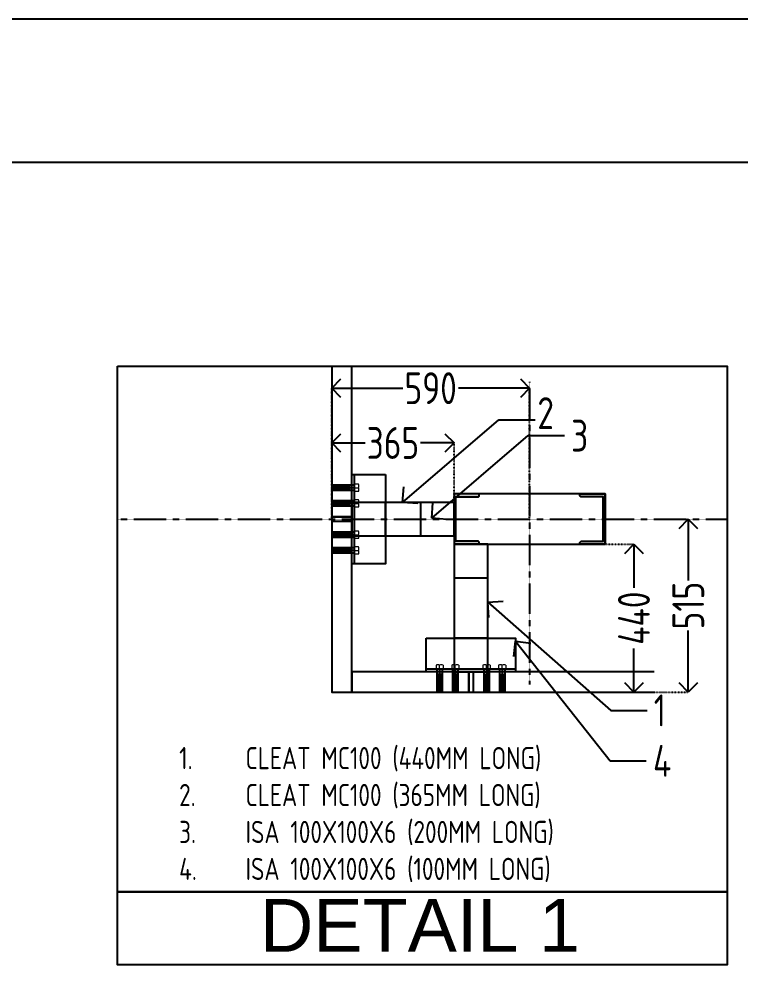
# Model space of a CAD drawing. Header units: millimetres. Extents: x 3470347 to 5996549, y -3470518 to 17149644.
# Drawn here: x 5024000 to 5031577, y 6811489 to 6821582 of the extents above; entities that cross this region are included whole.
import ezdxf
from ezdxf.enums import TextEntityAlignment as Align

# ---------------------------------------------------------------- set-up
doc = ezdxf.new("R2010")
doc.units = ezdxf.units.MM
doc.header["$MEASUREMENT"] = 0
doc.header["$PDMODE"] = 35
doc.header["$PDSIZE"] = -5
doc.linetypes.add('CENTERX2', pattern=[4, 2.5, -0.5, 0.5, -0.5])
doc.linetypes.add('DOT2', pattern=[0.125, 0, -0.125])
doc.layers.get('0').update_dxf_attribs({"linetype": 'CONTINUOUS', "lineweight": 25})
doc.layers.get('DEFPOINTS').update_dxf_attribs({"linetype": 'CONTINUOUS', "lineweight": 25})
for name, color, linetype, lineweight in [('6 TEXT', 7, 'CONTINUOUS', 25), ('channnel', 2, 'CONTINUOUS', 15), ('rRCC 1', 3, 'CONTINUOUS', 25), ('rRCC 2', 40, 'CONTINUOUS', 15), ('SHEET', 7, 'CONTINUOUS', 15)]:
    doc.layers.add(name, color=color, linetype=linetype, lineweight=lineweight)
doc.layers.add('lintel', color=2, linetype='CONTINUOUS')
doc.styles.add('DIM', font='geniso.shx', dxfattribs={"width": 0.85})
doc.styles.add('PDF Arial', font='arial.ttf')
doc.dimstyles.new('ST-100', dxfattribs={"dimscale": 100, "dimtxt": 7, "dimasz": 5, "dimexe": 0.18, "dimexo": 0.0625, "dimgap": 0.2, "dimtad": 0, "dimdec": 0, "dimzin": 0, "dimdsep": 46, "dimtxsty": 'DIM', "dimblk": 'OPEN90', "dimcen": 0.09, "dimclrd": 256, "dimclrt": 7, "dimadec": 0, "dimazin": 0, "dimtfac": 1, "dimtdec": 0, "dimtofl": 0, "dimtmove": 0, "dimatfit": 3, "dimldrblk": 'OPEN90', "dimfxl": 1, "dimtolj": 1, "dimtzin": 0, "dimlwd": -1, "dimarcsym": 0})

# ---------------------------------------------------------------- blocks, each defined once
blk = doc.blocks.new('_Open90')
at = {"color": 0, "linetype": 'ByBlock', "lineweight": -2}
for p, q in [((-0.5, 0.5), (0, 0)), ((0, 0), (-1, 0)), ((0, 0), (-0.5, -0.5))]:
    blk.add_line(p, q, dxfattribs=at)
blk = doc.blocks.new('*D1504')
at = {"color": 1, "linetype": 'DOT2', "lineweight": -2, "ltscale": 0.7}
for p, q in [((444115.3, -1868197.2), (444287.3, -1868197.2)), ((444115.3, -1869077.2), (444287.3, -1869077.2))]:
    blk.add_line(p, q, dxfattribs=at)
at = {"color": 1, "linetype": 'ByBlock', "ltscale": 0.7}
for p, q in [((444287.3, -1868307.2), (444287.3, -1868455.7)), ((444287.3, -1868967.2), (444287.3, -1868818.8))]:
    blk.add_line(p, q, dxfattribs=at)
at = {"layer": 'DEFPOINTS', "color": 0, "linetype": 'ByBlock'}
for p in [(444115.3, -1868197.2), (444115.3, -1869077.2), (444287.3, -1869077.2)]:
    blk.add_point(p, dxfattribs=at)
at = {"color": 1, "linetype": 'ByBlock', "xscale": 110, "yscale": 110, "zscale": 110}
for p, rotation in [((444287.3, -1868197.2), 90), ((444287.3, -1869077.2), 270)]:
    blk.add_blockref('_Open90', p, dxfattribs=dict(at, rotation=rotation))
at = {"color": 7, "linetype": 'ByBlock', "insert": (444287.3, -1868637.2), "char_height": 190, "attachment_point": 5, "rotation": 90, "style": 'DIM'}
blk.add_mtext('\\A1;440', dxfattribs=at)
blk = doc.blocks.new('*D1505')
at = {"color": 1, "linetype": 'DOT2', "lineweight": -2, "ltscale": 0.7}
for p, q in [((442485.3, -1867708.6), (442485.3, -1867593.2)), ((443215.3, -1867947.2), (443215.3, -1867593.2))]:
    blk.add_line(p, q, dxfattribs=at)
at = {"color": 1, "linetype": 'ByBlock', "ltscale": 0.7}
for p, q in [((442595.3, -1867593.2), (442684.9, -1867593.2)), ((443105.3, -1867593.2), (443015.6, -1867593.2))]:
    blk.add_line(p, q, dxfattribs=at)
at = {"layer": 'DEFPOINTS', "color": 0, "linetype": 'ByBlock'}
for p in [(442485.3, -1867593.2), (442485.3, -1867708.6), (443215.3, -1867947.2)]:
    blk.add_point(p, dxfattribs=at)
at = {"color": 1, "linetype": 'ByBlock', "xscale": 110, "yscale": 110, "zscale": 110, "rotation": 180}
blk.add_blockref('_Open90', (442485.3, -1867593.2), dxfattribs=at)
at = {"color": 1, "linetype": 'ByBlock', "xscale": 110, "yscale": 110, "zscale": 110}
blk.add_blockref('_Open90', (443215.3, -1867593.2), dxfattribs=at)
at = {"color": 7, "linetype": 'ByBlock', "insert": (442850.3, -1867593.2), "char_height": 190, "attachment_point": 5, "style": 'DIM'}
blk.add_mtext('\\A1;365', dxfattribs=at)
blk = doc.blocks.new('*D1516')
at = {"color": 1, "linetype": 'DOT2', "lineweight": -2, "ltscale": 0.7}
for p, q in [((444520.7, -1868047.2), (444610.9, -1868047.2)), ((444408.5, -1869077.2), (444610.9, -1869077.2))]:
    blk.add_line(p, q, dxfattribs=at)
at = {"color": 1, "linetype": 'ByBlock', "ltscale": 0.7}
for p, q in [((444610.9, -1868157.2), (444610.9, -1868413)), ((444610.9, -1868967.2), (444610.9, -1868711.4))]:
    blk.add_line(p, q, dxfattribs=at)
at = {"layer": 'DEFPOINTS', "color": 0, "linetype": 'ByBlock'}
for p in [(444520.7, -1868047.2), (444408.5, -1869077.2), (444610.9, -1869077.2)]:
    blk.add_point(p, dxfattribs=at)
at = {"color": 1, "linetype": 'ByBlock', "xscale": 110, "yscale": 110, "zscale": 110}
for p, rotation in [((444610.9, -1868047.2), 90), ((444610.9, -1869077.2), 270)]:
    blk.add_blockref('_Open90', p, dxfattribs=dict(at, rotation=rotation))
at = {"color": 7, "linetype": 'ByBlock', "insert": (444610.9, -1868562.2), "char_height": 190, "attachment_point": 5, "rotation": 90, "style": 'DIM'}
blk.add_mtext('\\A1;515', dxfattribs=at)
blk = doc.blocks.new('*D1517')
at = {"color": 1, "linetype": 'DOT2', "lineweight": -2, "ltscale": 0.7}
for p, q in [((442485.3, -1868047.2), (442485.3, -1867267)), ((443665.3, -1868047.2), (443665.3, -1867267))]:
    blk.add_line(p, q, dxfattribs=at)
at = {"color": 1, "linetype": 'ByBlock', "ltscale": 0.7}
for p, q in [((442595.3, -1867267), (442909.6, -1867267)), ((443555.3, -1867267), (443241, -1867267))]:
    blk.add_line(p, q, dxfattribs=at)
at = {"layer": 'DEFPOINTS', "color": 0, "linetype": 'ByBlock'}
for p in [(442485.3, -1867267), (442485.3, -1868047.2), (443665.3, -1868047.2)]:
    blk.add_point(p, dxfattribs=at)
at = {"color": 1, "linetype": 'ByBlock', "xscale": 110, "yscale": 110, "zscale": 110, "rotation": 180}
blk.add_blockref('_Open90', (442485.3, -1867267), dxfattribs=at)
at = {"color": 1, "linetype": 'ByBlock', "xscale": 110, "yscale": 110, "zscale": 110}
blk.add_blockref('_Open90', (443665.3, -1867267), dxfattribs=at)
at = {"color": 7, "linetype": 'ByBlock', "insert": (443075.3, -1867267), "char_height": 190, "attachment_point": 5, "style": 'DIM'}
blk.add_mtext('\\A1;590', dxfattribs=at)
blk = doc.blocks.new('SRD')
at = {"layer": '6 TEXT', "linetype": 'ByBlock'}
h = blk.add_hatch(color=150, dxfattribs=at)
h.dxf.hatch_style = 1
h.paths.add_polyline_path([(443215.3, -1867897.2), (443215.3, -1868197.2), (443365.3, -1868197.2), (443365.3, -1868187.2, 0.414214), (443357.3, -1868179.2), (443226.1, -1868179.2), (443226.1, -1867915.2), (443357.3, -1867915.2, 0.414214), (443365.3, -1867907.2), (443365.3, -1867897.2)])
h = blk.add_hatch(color=150, dxfattribs=at)
h.dxf.hatch_style = 1
h.paths.add_polyline_path([(443965.3, -1867897.2), (443965.3, -1867907.2, 0.414214), (443973.3, -1867915.2), (444104.5, -1867915.2), (444104.5, -1868179.2), (443973.3, -1868179.2, 0.414214), (443965.3, -1868187.2), (443965.3, -1868197.2), (444115.3, -1868197.2), (444115.3, -1867897.2)])
at = {"color": 3}
for p, q in [((442621.3, -1868313.9), (442621.3, -1867780.6)), ((443581.9, -1868941.2), (443048.6, -1868941.2))]:
    blk.add_line(p, q, dxfattribs=at)
at = {"color": 8, "linetype": 'ByBlock'}
for p, q in [((442621.3, -1867844.6), (442485.3, -1867844.6)), ((442621.3, -1867860.6), (442485.3, -1867860.6)), ((442621.3, -1867876.6), (442485.3, -1867876.6)), ((442621.3, -1867937.9), (442485.3, -1867937.9)), ((442621.3, -1867953.9), (442485.3, -1867953.9)), ((442621.3, -1867953.9), (442485.3, -1867953.9)), ((442621.3, -1867969.9), (442485.3, -1867969.9)), ((442621.3, -1868124.6), (442485.3, -1868124.6)), ((442621.3, -1868140.6), (442485.3, -1868140.6)), ((442621.3, -1868140.6), (442485.3, -1868140.6)), ((442621.3, -1868156.6), (442485.3, -1868156.6)), ((442621.3, -1868217.9), (442485.3, -1868217.9)), ((442621.3, -1868233.9), (442485.3, -1868233.9)), ((442621.3, -1868249.9), (442485.3, -1868249.9)), ((443112.6, -1868941.2), (443112.6, -1869077.2)), ((443128.6, -1868941.2), (443128.6, -1869077.2)), ((443144.6, -1868941.2), (443144.6, -1869077.2)), ((443205.9, -1868941.2), (443205.9, -1869077.2)), ((443221.9, -1868941.2), (443221.9, -1869077.2)), ((443221.9, -1868941.2), (443221.9, -1869077.2)), ((443237.9, -1868941.2), (443237.9, -1869077.2)), ((443392.6, -1868941.2), (443392.6, -1869077.2)), ((443408.6, -1868941.2), (443408.6, -1869077.2)), ((443408.6, -1868941.2), (443408.6, -1869077.2)), ((443424.6, -1868941.2), (443424.6, -1869077.2)), ((443485.9, -1868941.2), (443485.9, -1869077.2)), ((443501.9, -1868941.2), (443501.9, -1869077.2)), ((443517.9, -1868941.2), (443517.9, -1869077.2))]:
    blk.add_line(p, q, dxfattribs=at)
at = {"color": 2}
for p, q in [((442605.3, -1868033.9), (442485.3, -1868033.9)), ((442605.3, -1868033.9), (442485.3, -1868033.9)), ((442605.3, -1868060.6), (442485.3, -1868060.6)), ((442605.3, -1868060.6), (442485.3, -1868060.6)), ((443301.9, -1868957.2), (443301.9, -1869077.2)), ((443301.9, -1868957.2), (443301.9, -1869077.2)), ((443328.6, -1868957.2), (443328.6, -1869077.2)), ((443328.6, -1868957.2), (443328.6, -1869077.2))]:
    blk.add_line(p, q, dxfattribs=at)
at = {"color": 6, "ltscale": 15}
blk.add_lwpolyline([(442485.3, -1867134.9), (442485.3, -1868033.9), (442605.3, -1868033.9), (442605.3, -1867134.9)], dxfattribs=at)
at = {"color": 3}
for points in [[(442805.3, -1867780.6), (442805.3, -1868313.9), (442605.3, -1868313.9), (442605.3, -1867780.6)], [(442605.3, -1868147.2), (442805.3, -1868147.2), (442805.3, -1867947.2), (442605.3, -1867947.2)], [(443015.3, -1868147.2), (443215.3, -1868147.2), (443215.3, -1867947.2), (443015.3, -1867947.2)], [(443415.3, -1868397.2), (443415.3, -1868197.2), (443215.3, -1868197.2), (443215.3, -1868397.2)], [(443048.6, -1868757.2), (443581.9, -1868757.2), (443581.9, -1868957.2), (443048.6, -1868957.2)], [(443415.3, -1868957.2), (443415.3, -1868757.2), (443215.3, -1868757.2), (443215.3, -1868957.2)]]:
    blk.add_lwpolyline(points, close=True, dxfattribs=at)
at = {"color": 6, "linetype": 'ByBlock'}
for points in [[(442605.3, -1868060.6), (442485.3, -1868060.6), (442485.3, -1869077.2), (442605.3, -1869077.2)], [(443301.9, -1868957.2), (442605.3, -1868957.2), (442605.3, -1869077.2), (443301.9, -1869077.2)]]:
    blk.add_lwpolyline(points, close=True, dxfattribs=at)
blk.add_lwpolyline([(444408.5, -1868957.2), (443328.6, -1868957.2), (443328.6, -1869077.2), (444408.5, -1869077.2)], dxfattribs=at)
at = {"layer": '6 TEXT', "color": 8, "linetype": 'CENTERX2', "ltscale": 0.5}
blk.add_line((443665.3, -1867228.4), (443665.3, -1869032.4), dxfattribs=at)
at = {"layer": '6 TEXT', "color": 4, "linetype": 'ByBlock'}
for points in [[(443365.3, -1868197.2), (443365.3, -1868187.2, 0.414214), (443357.3, -1868179.2), (443226.1, -1868179.2), (443226.1, -1867915.2), (443357.3, -1867915.2, 0.414214), (443365.3, -1867907.2), (443365.3, -1867897.2), (443215.3, -1867897.2), (443215.3, -1868197.2)], [(443965.3, -1868197.2), (443965.3, -1868187.2, -0.414214), (443973.3, -1868179.2), (444104.5, -1868179.2), (444104.5, -1867915.2), (443973.3, -1867915.2, -0.414214), (443965.3, -1867907.2), (443965.3, -1867897.2), (444115.3, -1867897.2), (444115.3, -1868197.2)]]:
    blk.add_lwpolyline(points, format="xyb", close=True, dxfattribs=at)
at = {"layer": '6 TEXT', "color": 8, "linetype": 'CENTERX2', "ltscale": 0.5}
blk.add_lwpolyline([(441207.5, -1868047.2), (444842, -1868047.2)], dxfattribs=at)
at = {"layer": 'channnel', "color": 8, "linetype": 'ByBlock'}
for p, q in [((442621.3, -1867844.6), (442485.3, -1867844.6)), ((442485.3, -1867844.6), (442485.3, -1867876.6)), ((442592.5, -1867876.6), (442592.5, -1867844.6)), ((442621.3, -1867839.2), (442621.3, -1867881.9)), ((442645.9, -1867839.2), (442621.3, -1867839.2)), ((442621.3, -1867876.6), (442485.3, -1867876.6)), ((442621.3, -1867860.6), (442645.9, -1867860.6)), ((442645.9, -1867881.9), (442621.3, -1867881.9)), ((442621.3, -1867937.9), (442485.3, -1867937.9)), ((442485.3, -1867937.9), (442485.3, -1867969.9)), ((442592.5, -1867969.9), (442592.5, -1867937.9)), ((442621.3, -1867932.6), (442621.3, -1867975.2)), ((442645.9, -1867932.6), (442621.3, -1867932.6)), ((442621.3, -1867953.9), (442645.9, -1867953.9)), ((442621.3, -1867969.9), (442485.3, -1867969.9)), ((442645.9, -1867975.2), (442621.3, -1867975.2)), ((442621.3, -1868124.6), (442485.3, -1868124.6)), ((442485.3, -1868156.6), (442485.3, -1868124.6)), ((442592.5, -1868124.6), (442592.5, -1868156.6)), ((442621.3, -1868161.9), (442621.3, -1868119.2)), ((442645.9, -1868119.2), (442621.3, -1868119.2)), ((442621.3, -1868156.6), (442485.3, -1868156.6)), ((442621.3, -1868140.6), (442645.9, -1868140.6)), ((442645.9, -1868161.9), (442621.3, -1868161.9)), ((442621.3, -1868217.9), (442485.3, -1868217.9)), ((442485.3, -1868249.9), (442485.3, -1868217.9)), ((442592.5, -1868217.9), (442592.5, -1868249.9)), ((442621.3, -1868255.2), (442621.3, -1868212.6)), ((442645.9, -1868212.6), (442621.3, -1868212.6)), ((442621.3, -1868233.9), (442645.9, -1868233.9)), ((442621.3, -1868249.9), (442485.3, -1868249.9)), ((442645.9, -1868255.2), (442621.3, -1868255.2)), ((443107.3, -1868916.6), (443107.3, -1868941.2)), ((443128.6, -1868941.2), (443128.6, -1868916.6)), ((443149.9, -1868916.6), (443149.9, -1868941.2)), ((443200.6, -1868916.6), (443200.6, -1868941.2)), ((443221.9, -1868941.2), (443221.9, -1868916.6)), ((443243.3, -1868916.6), (443243.3, -1868941.2)), ((443387.3, -1868916.6), (443387.3, -1868941.2)), ((443408.6, -1868941.2), (443408.6, -1868916.6)), ((443429.9, -1868916.6), (443429.9, -1868941.2)), ((443480.6, -1868916.6), (443480.6, -1868941.2)), ((443501.9, -1868941.2), (443501.9, -1868916.6)), ((443523.3, -1868916.6), (443523.3, -1868941.2)), ((443107.3, -1868941.2), (443149.9, -1868941.2)), ((443112.6, -1868941.2), (443112.6, -1869077.2)), ((443144.6, -1868970), (443112.6, -1868970)), ((443144.6, -1868941.2), (443144.6, -1869077.2)), ((443200.6, -1868941.2), (443243.3, -1868941.2)), ((443205.9, -1868941.2), (443205.9, -1869077.2)), ((443237.9, -1868970), (443205.9, -1868970)), ((443237.9, -1868941.2), (443237.9, -1869077.2)), ((443429.9, -1868941.2), (443387.3, -1868941.2)), ((443392.6, -1868941.2), (443392.6, -1869077.2)), ((443392.6, -1868970), (443424.6, -1868970)), ((443424.6, -1868941.2), (443424.6, -1869077.2)), ((443523.3, -1868941.2), (443480.6, -1868941.2)), ((443485.9, -1868941.2), (443485.9, -1869077.2)), ((443485.9, -1868970), (443517.9, -1868970)), ((443517.9, -1868941.2), (443517.9, -1869077.2)), ((443112.6, -1869077.2), (443144.6, -1869077.2)), ((443205.9, -1869077.2), (443237.9, -1869077.2)), ((443424.6, -1869077.2), (443392.6, -1869077.2)), ((443517.9, -1869077.2), (443485.9, -1869077.2))]:
    blk.add_line(p, q, dxfattribs=at)
at = {"layer": 'channnel', "color": 8, "linetype": 'Continuous'}
for p, q in [((442500.4, -1867876.6), (442486.1, -1867845.7)), ((442502.9, -1867875.4), (442488.6, -1867844.6)), ((442506.5, -1867876.6), (442492.1, -1867845.7)), ((442509, -1867875.4), (442494.6, -1867844.6)), ((442512.6, -1867876.6), (442498.2, -1867845.7)), ((442515.6, -1867876.6), (442500.7, -1867844.6)), ((442518.1, -1867875.4), (442504.3, -1867845.7)), ((442521.7, -1867876.6), (442506.8, -1867844.6)), ((442524.2, -1867875.4), (442510.3, -1867845.7)), ((442527.8, -1867876.6), (442512.8, -1867844.6)), ((442530.2, -1867875.4), (442516.4, -1867845.7)), ((442533.8, -1867876.6), (442518.9, -1867844.6)), ((442536.3, -1867875.4), (442522.5, -1867845.7)), ((442539.9, -1867876.6), (442525, -1867844.6)), ((442542.4, -1867875.4), (442528.5, -1867845.7)), ((442546, -1867876.6), (442531, -1867844.6)), ((442548.5, -1867875.4), (442534.6, -1867845.7)), ((442552, -1867876.6), (442537.1, -1867844.6)), ((442554.5, -1867875.4), (442540.7, -1867845.7)), ((442558.1, -1867876.6), (442543.2, -1867844.6)), ((442547.3, -1867875.4), (442546.8, -1867845.7)), ((442563, -1867876.6), (442548, -1867844.6)), ((442550.8, -1867876.6), (442549.2, -1867844.6)), ((442565.5, -1867875.4), (442551.6, -1867845.7)), ((442553.3, -1867875.4), (442552.8, -1867845.7)), ((442569, -1867876.6), (442554.1, -1867844.6)), ((442556.9, -1867876.6), (442555.3, -1867844.6)), ((442571.5, -1867875.4), (442557.7, -1867845.7)), ((442559.4, -1867875.4), (442558.9, -1867845.7)), ((442575.1, -1867876.6), (442560.2, -1867844.6)), ((442563.5, -1867845.1), (442563.2, -1867844.6)), ((442577.6, -1867875.4), (442563.8, -1867845.7)), ((442581.2, -1867876.6), (442566.3, -1867844.6)), ((442569.5, -1867845.1), (442569.3, -1867844.6)), ((442583.7, -1867875.4), (442569.8, -1867845.7)), ((442587.2, -1867876.6), (442572.3, -1867844.6)), ((442575.6, -1867845.1), (442575.4, -1867844.6)), ((442589.7, -1867875.4), (442575.9, -1867845.7)), ((442592.5, -1867874.8), (442578.4, -1867844.6)), ((442581.7, -1867845.1), (442581.4, -1867844.6)), ((442592.5, -1867868.3), (442582, -1867845.7)), ((442592.5, -1867861.8), (442584.5, -1867844.6)), ((442587.7, -1867845.1), (442587.5, -1867844.6)), ((442592.5, -1867855.3), (442588, -1867845.7)), ((442592.5, -1867848.7), (442590.5, -1867844.6)), ((442593.8, -1867845.1), (442593.6, -1867844.6)), ((442496.9, -1867875.4), (442485.3, -1867850.5)), ((442494.4, -1867876.6), (442485.3, -1867857)), ((442490.8, -1867875.4), (442485.3, -1867863.6)), ((442488.3, -1867876.6), (442485.3, -1867870.1)), ((442496.9, -1867968.7), (442485.3, -1867943.9)), ((442494.4, -1867969.9), (442485.3, -1867950.4)), ((442490.8, -1867968.7), (442485.3, -1867956.9)), ((442500.4, -1867969.9), (442486.1, -1867939.1)), ((442502.9, -1867968.7), (442488.6, -1867937.9)), ((442506.5, -1867969.9), (442492.1, -1867939.1)), ((442509, -1867968.7), (442494.6, -1867937.9)), ((442512.6, -1867969.9), (442498.2, -1867939.1)), ((442515.6, -1867969.9), (442500.7, -1867937.9)), ((442518.1, -1867968.7), (442504.3, -1867939.1)), ((442521.7, -1867969.9), (442506.8, -1867937.9)), ((442524.2, -1867968.7), (442510.3, -1867939.1)), ((442527.8, -1867969.9), (442512.8, -1867937.9)), ((442530.2, -1867968.7), (442516.4, -1867939.1)), ((442533.8, -1867969.9), (442518.9, -1867937.9)), ((442536.3, -1867968.7), (442522.5, -1867939.1)), ((442539.9, -1867969.9), (442525, -1867937.9)), ((442542.4, -1867968.7), (442528.5, -1867939.1)), ((442546, -1867969.9), (442531, -1867937.9)), ((442548.5, -1867968.7), (442534.6, -1867939.1)), ((442552, -1867969.9), (442537.1, -1867937.9)), ((442554.5, -1867968.7), (442540.7, -1867939.1)), ((442558.1, -1867969.9), (442543.2, -1867937.9)), ((442547.3, -1867968.7), (442546.8, -1867939.1)), ((442563, -1867969.9), (442548, -1867937.9)), ((442550.8, -1867969.9), (442549.2, -1867937.9)), ((442565.5, -1867968.7), (442551.6, -1867939.1)), ((442553.3, -1867968.7), (442552.8, -1867939.1)), ((442569, -1867969.9), (442554.1, -1867937.9)), ((442556.9, -1867969.9), (442555.3, -1867937.9)), ((442571.5, -1867968.7), (442557.7, -1867939.1)), ((442559.4, -1867968.7), (442558.9, -1867939.1)), ((442575.1, -1867969.9), (442560.2, -1867937.9)), ((442563.5, -1867938.4), (442563.2, -1867937.9)), ((442577.6, -1867968.7), (442563.8, -1867939.1)), ((442581.2, -1867969.9), (442566.3, -1867937.9)), ((442569.5, -1867938.4), (442569.3, -1867937.9)), ((442583.7, -1867968.7), (442569.8, -1867939.1)), ((442587.2, -1867969.9), (442572.3, -1867937.9)), ((442575.6, -1867938.4), (442575.4, -1867937.9)), ((442589.7, -1867968.7), (442575.9, -1867939.1)), ((442592.5, -1867968.1), (442578.4, -1867937.9)), ((442581.7, -1867938.4), (442581.4, -1867937.9)), ((442592.5, -1867961.6), (442582, -1867939.1)), ((442592.5, -1867955.1), (442584.5, -1867937.9)), ((442587.7, -1867938.4), (442587.5, -1867937.9)), ((442592.5, -1867948.6), (442588, -1867939.1)), ((442592.5, -1867942.1), (442590.5, -1867937.9)), ((442593.8, -1867938.4), (442593.6, -1867937.9)), ((442488.3, -1867969.9), (442485.3, -1867963.4)), ((442488.3, -1868124.6), (442485.3, -1868131.1)), ((442494.4, -1868124.6), (442485.3, -1868144.1)), ((442490.8, -1868125.7), (442485.3, -1868137.6)), ((442496.9, -1868125.7), (442485.3, -1868150.6)), ((442500.4, -1868124.6), (442486.1, -1868155.4)), ((442502.9, -1868125.7), (442488.6, -1868156.6)), ((442506.5, -1868124.6), (442492.1, -1868155.4)), ((442509, -1868125.7), (442494.6, -1868156.6)), ((442512.6, -1868124.6), (442498.2, -1868155.4)), ((442515.6, -1868124.6), (442500.7, -1868156.6)), ((442518.1, -1868125.7), (442504.3, -1868155.4)), ((442521.7, -1868124.6), (442506.8, -1868156.6)), ((442524.2, -1868125.7), (442510.3, -1868155.4)), ((442527.8, -1868124.6), (442512.8, -1868156.6)), ((442530.2, -1868125.7), (442516.4, -1868155.4)), ((442533.8, -1868124.6), (442518.9, -1868156.6)), ((442536.3, -1868125.7), (442522.5, -1868155.4)), ((442539.9, -1868124.6), (442525, -1868156.6)), ((442542.4, -1868125.7), (442528.5, -1868155.4)), ((442546, -1868124.6), (442531, -1868156.6)), ((442548.5, -1868125.7), (442534.6, -1868155.4)), ((442552, -1868124.6), (442537.1, -1868156.6)), ((442554.5, -1868125.7), (442540.7, -1868155.4)), ((442558.1, -1868124.6), (442543.2, -1868156.6)), ((442547.3, -1868125.7), (442546.8, -1868155.4)), ((442563, -1868124.6), (442548, -1868156.6)), ((442550.8, -1868124.6), (442549.2, -1868156.6)), ((442565.5, -1868125.7), (442551.6, -1868155.4)), ((442553.3, -1868125.7), (442552.8, -1868155.4)), ((442569, -1868124.6), (442554.1, -1868156.6)), ((442556.9, -1868124.6), (442555.3, -1868156.6)), ((442571.5, -1868125.7), (442557.7, -1868155.4)), ((442559.4, -1868125.7), (442558.9, -1868155.4)), ((442575.1, -1868124.6), (442560.2, -1868156.6)), ((442577.6, -1868125.7), (442563.8, -1868155.4)), ((442581.2, -1868124.6), (442566.3, -1868156.6)), ((442583.7, -1868125.7), (442569.8, -1868155.4)), ((442587.2, -1868124.6), (442572.3, -1868156.6)), ((442589.7, -1868125.7), (442575.9, -1868155.4)), ((442592.5, -1868126.3), (442578.4, -1868156.6)), ((442592.5, -1868132.9), (442582, -1868155.4)), ((442563.5, -1868156.1), (442563.2, -1868156.6)), ((442569.5, -1868156.1), (442569.3, -1868156.6)), ((442575.6, -1868156.1), (442575.4, -1868156.6)), ((442581.7, -1868156.1), (442581.4, -1868156.6)), ((442592.5, -1868139.4), (442584.5, -1868156.6)), ((442587.7, -1868156.1), (442587.5, -1868156.6)), ((442592.5, -1868145.9), (442588, -1868155.4)), ((442592.5, -1868152.4), (442590.5, -1868156.6)), ((442593.8, -1868156.1), (442593.6, -1868156.6)), ((442488.3, -1868217.9), (442485.3, -1868224.4)), ((442494.4, -1868217.9), (442485.3, -1868237.4)), ((442490.8, -1868219.1), (442485.3, -1868230.9)), ((442496.9, -1868219.1), (442485.3, -1868243.9)), ((442500.4, -1868217.9), (442486.1, -1868248.7)), ((442502.9, -1868219.1), (442488.6, -1868249.9)), ((442506.5, -1868217.9), (442492.1, -1868248.7)), ((442509, -1868219.1), (442494.6, -1868249.9)), ((442512.6, -1868217.9), (442498.2, -1868248.7)), ((442515.6, -1868217.9), (442500.7, -1868249.9)), ((442518.1, -1868219.1), (442504.3, -1868248.7)), ((442521.7, -1868217.9), (442506.8, -1868249.9)), ((442524.2, -1868219.1), (442510.3, -1868248.7)), ((442527.8, -1868217.9), (442512.8, -1868249.9)), ((442530.2, -1868219.1), (442516.4, -1868248.7)), ((442533.8, -1868217.9), (442518.9, -1868249.9)), ((442536.3, -1868219.1), (442522.5, -1868248.7)), ((442539.9, -1868217.9), (442525, -1868249.9)), ((442542.4, -1868219.1), (442528.5, -1868248.7)), ((442546, -1868217.9), (442531, -1868249.9)), ((442548.5, -1868219.1), (442534.6, -1868248.7)), ((442552, -1868217.9), (442537.1, -1868249.9)), ((442554.5, -1868219.1), (442540.7, -1868248.7)), ((442558.1, -1868217.9), (442543.2, -1868249.9)), ((442547.3, -1868219.1), (442546.8, -1868248.7)), ((442563, -1868217.9), (442548, -1868249.9)), ((442550.8, -1868217.9), (442549.2, -1868249.9)), ((442565.5, -1868219.1), (442551.6, -1868248.7)), ((442553.3, -1868219.1), (442552.8, -1868248.7)), ((442569, -1868217.9), (442554.1, -1868249.9)), ((442556.9, -1868217.9), (442555.3, -1868249.9)), ((442571.5, -1868219.1), (442557.7, -1868248.7)), ((442559.4, -1868219.1), (442558.9, -1868248.7)), ((442575.1, -1868217.9), (442560.2, -1868249.9)), ((442577.6, -1868219.1), (442563.8, -1868248.7)), ((442581.2, -1868217.9), (442566.3, -1868249.9)), ((442583.7, -1868219.1), (442569.8, -1868248.7)), ((442587.2, -1868217.9), (442572.3, -1868249.9)), ((442589.7, -1868219.1), (442575.9, -1868248.7)), ((442592.5, -1868219.7), (442578.4, -1868249.9)), ((442592.5, -1868226.2), (442582, -1868248.7)), ((442592.5, -1868232.7), (442584.5, -1868249.9)), ((442592.5, -1868239.2), (442588, -1868248.7)), ((442592.5, -1868245.7), (442590.5, -1868249.9)), ((442563.5, -1868249.4), (442563.2, -1868249.9)), ((442569.5, -1868249.4), (442569.3, -1868249.9)), ((442575.6, -1868249.4), (442575.4, -1868249.9)), ((442581.7, -1868249.4), (442581.4, -1868249.9)), ((442587.7, -1868249.4), (442587.5, -1868249.9)), ((442593.8, -1868249.4), (442593.6, -1868249.9)), ((443113.1, -1868968.7), (443112.6, -1868968.9)), ((443142.8, -1868970), (443112.6, -1868984.1)), ((443129.8, -1868970), (443112.6, -1868978)), ((443116.8, -1868970), (443112.6, -1868972)), ((443113.1, -1868974.8), (443112.6, -1868975)), ((443144.6, -1868975.3), (443112.6, -1868990.2)), ((443113.1, -1868980.9), (443112.6, -1868981.1)), ((443144.6, -1868981.3), (443112.6, -1868996.3)), ((443113.1, -1868986.9), (443112.6, -1868987.2)), ((443144.6, -1868987.4), (443112.6, -1869002.3)), ((443136.3, -1868970), (443113.8, -1868980.5)), ((443123.3, -1868970), (443113.8, -1868974.5)), ((443143.4, -1868972.8), (443113.8, -1868986.6)), ((443143.4, -1868978.8), (443113.8, -1868992.7)), ((443143.4, -1868984.9), (443113.8, -1868998.7)), ((443143.4, -1868991), (443113.8, -1869004.8)), ((443206.4, -1868968.7), (443205.9, -1868968.9)), ((443236.2, -1868970), (443205.9, -1868984.1)), ((443223.1, -1868970), (443205.9, -1868978)), ((443210.1, -1868970), (443205.9, -1868972)), ((443206.4, -1868974.8), (443205.9, -1868975)), ((443237.9, -1868975.3), (443205.9, -1868990.2)), ((443206.4, -1868980.9), (443205.9, -1868981.1)), ((443237.9, -1868981.3), (443205.9, -1868996.3)), ((443206.4, -1868986.9), (443205.9, -1868987.2)), ((443237.9, -1868987.4), (443205.9, -1869002.3)), ((443229.7, -1868970), (443207.1, -1868980.5)), ((443216.6, -1868970), (443207.1, -1868974.5)), ((443236.8, -1868972.8), (443207.1, -1868986.6)), ((443236.8, -1868978.8), (443207.1, -1868992.7)), ((443236.8, -1868984.9), (443207.1, -1868998.7)), ((443236.8, -1868991), (443207.1, -1869004.8)), ((443392.6, -1868975.3), (443424.6, -1868990.2)), ((443392.6, -1868981.3), (443424.6, -1868996.3)), ((443392.6, -1868987.4), (443424.6, -1869002.3)), ((443393.8, -1868972.8), (443423.4, -1868986.6)), ((443393.8, -1868978.8), (443423.4, -1868992.7)), ((443393.8, -1868984.9), (443423.4, -1868998.7)), ((443393.8, -1868991), (443423.4, -1869004.8)), ((443394.4, -1868970), (443424.6, -1868984.1)), ((443400.9, -1868970), (443423.4, -1868980.5)), ((443407.4, -1868970), (443424.6, -1868978)), ((443413.9, -1868970), (443423.4, -1868974.5)), ((443420.4, -1868970), (443424.6, -1868972)), ((443424.1, -1868968.7), (443424.6, -1868968.9)), ((443424.1, -1868974.8), (443424.6, -1868975)), ((443424.1, -1868980.9), (443424.6, -1868981.1)), ((443424.1, -1868986.9), (443424.6, -1868987.2)), ((443485.9, -1868975.3), (443517.9, -1868990.2)), ((443485.9, -1868981.3), (443517.9, -1868996.3)), ((443485.9, -1868987.4), (443517.9, -1869002.3)), ((443487.1, -1868972.8), (443516.8, -1868986.6)), ((443487.1, -1868978.8), (443516.8, -1868992.7)), ((443487.1, -1868984.9), (443516.8, -1868998.7)), ((443487.1, -1868991), (443516.8, -1869004.8)), ((443487.7, -1868970), (443517.9, -1868984.1)), ((443494.2, -1868970), (443516.8, -1868980.5)), ((443500.7, -1868970), (443517.9, -1868978)), ((443507.3, -1868970), (443516.8, -1868974.5)), ((443513.8, -1868970), (443517.9, -1868972)), ((443517.4, -1868968.7), (443517.9, -1868968.9)), ((443517.4, -1868974.8), (443517.9, -1868975)), ((443517.4, -1868980.9), (443517.9, -1868981.1)), ((443517.4, -1868986.9), (443517.9, -1868987.2)), ((443113.1, -1868993), (443112.6, -1868993.2)), ((443144.6, -1868993.5), (443112.6, -1869008.4)), ((443113.1, -1868999.1), (443112.6, -1868999.3)), ((443144.6, -1868999.5), (443112.6, -1869014.5)), ((443144.6, -1869004.4), (443112.6, -1869019.3)), ((443144.6, -1869005.6), (443112.6, -1869007.2)), ((443144.6, -1869010.5), (443112.6, -1869025.4)), ((443144.6, -1869011.7), (443112.6, -1869013.3)), ((443144.6, -1869016.5), (443112.6, -1869031.5)), ((443144.6, -1869022.6), (443112.6, -1869037.5)), ((443144.6, -1869028.7), (443112.6, -1869043.6)), ((443144.6, -1869034.8), (443112.6, -1869049.7)), ((443144.6, -1869040.8), (443112.6, -1869055.7)), ((443144.6, -1869046.9), (443112.6, -1869061.8)), ((443143.4, -1868997), (443113.8, -1869010.9)), ((443143.4, -1869003.1), (443113.8, -1869003.6)), ((443143.4, -1869008), (443113.8, -1869021.8)), ((443143.4, -1869009.2), (443113.8, -1869009.7)), ((443143.4, -1869014.1), (443113.8, -1869027.9)), ((443143.4, -1869015.3), (443113.8, -1869015.8)), ((443143.4, -1869020.1), (443113.8, -1869034)), ((443143.4, -1869026.2), (443113.8, -1869040)), ((443143.4, -1869032.3), (443113.8, -1869046.1)), ((443143.4, -1869038.3), (443113.8, -1869052.2)), ((443143.4, -1869044.4), (443113.8, -1869058.2)), ((443206.4, -1868993), (443205.9, -1868993.2)), ((443237.9, -1868993.5), (443205.9, -1869008.4)), ((443206.4, -1868999.1), (443205.9, -1868999.3)), ((443237.9, -1868999.5), (443205.9, -1869014.5)), ((443237.9, -1869004.4), (443205.9, -1869019.3)), ((443237.9, -1869005.6), (443205.9, -1869007.2)), ((443237.9, -1869010.5), (443205.9, -1869025.4)), ((443237.9, -1869011.7), (443205.9, -1869013.3)), ((443237.9, -1869016.5), (443205.9, -1869031.5)), ((443237.9, -1869022.6), (443205.9, -1869037.5)), ((443237.9, -1869028.7), (443205.9, -1869043.6)), ((443237.9, -1869034.8), (443205.9, -1869049.7)), ((443237.9, -1869040.8), (443205.9, -1869055.7)), ((443237.9, -1869046.9), (443205.9, -1869061.8)), ((443236.8, -1868997), (443207.1, -1869010.9)), ((443236.8, -1869003.1), (443207.1, -1869003.6)), ((443236.8, -1869008), (443207.1, -1869021.8)), ((443236.8, -1869009.2), (443207.1, -1869009.7)), ((443236.8, -1869014.1), (443207.1, -1869027.9)), ((443236.8, -1869015.3), (443207.1, -1869015.8)), ((443236.8, -1869020.1), (443207.1, -1869034)), ((443236.8, -1869026.2), (443207.1, -1869040)), ((443236.8, -1869032.3), (443207.1, -1869046.1)), ((443236.8, -1869038.3), (443207.1, -1869052.2)), ((443236.8, -1869044.4), (443207.1, -1869058.2)), ((443392.6, -1868993.5), (443424.6, -1869008.4)), ((443392.6, -1868999.5), (443424.6, -1869014.5)), ((443392.6, -1869004.4), (443424.6, -1869019.3)), ((443392.6, -1869005.6), (443424.6, -1869007.2)), ((443392.6, -1869010.5), (443424.6, -1869025.4)), ((443392.6, -1869011.7), (443424.6, -1869013.3)), ((443392.6, -1869016.5), (443424.6, -1869031.5)), ((443392.6, -1869022.6), (443424.6, -1869037.5)), ((443392.6, -1869028.7), (443424.6, -1869043.6)), ((443392.6, -1869034.8), (443424.6, -1869049.7)), ((443392.6, -1869040.8), (443424.6, -1869055.7)), ((443392.6, -1869046.9), (443424.6, -1869061.8)), ((443393.8, -1868997), (443423.4, -1869010.9)), ((443393.8, -1869003.1), (443423.4, -1869003.6)), ((443393.8, -1869008), (443423.4, -1869021.8)), ((443393.8, -1869009.2), (443423.4, -1869009.7)), ((443393.8, -1869014.1), (443423.4, -1869027.9)), ((443393.8, -1869015.3), (443423.4, -1869015.8)), ((443393.8, -1869020.1), (443423.4, -1869034)), ((443393.8, -1869026.2), (443423.4, -1869040)), ((443393.8, -1869032.3), (443423.4, -1869046.1)), ((443393.8, -1869038.3), (443423.4, -1869052.2)), ((443393.8, -1869044.4), (443423.4, -1869058.2)), ((443424.1, -1868993), (443424.6, -1868993.2)), ((443424.1, -1868999.1), (443424.6, -1868999.3)), ((443485.9, -1868993.5), (443517.9, -1869008.4)), ((443485.9, -1868999.5), (443517.9, -1869014.5)), ((443485.9, -1869004.4), (443517.9, -1869019.3)), ((443485.9, -1869005.6), (443517.9, -1869007.2)), ((443485.9, -1869010.5), (443517.9, -1869025.4)), ((443485.9, -1869011.7), (443517.9, -1869013.3)), ((443485.9, -1869016.5), (443517.9, -1869031.5)), ((443485.9, -1869022.6), (443517.9, -1869037.5)), ((443485.9, -1869028.7), (443517.9, -1869043.6)), ((443485.9, -1869034.8), (443517.9, -1869049.7)), ((443485.9, -1869040.8), (443517.9, -1869055.7)), ((443485.9, -1869046.9), (443517.9, -1869061.8)), ((443487.1, -1868997), (443516.8, -1869010.9)), ((443487.1, -1869003.1), (443516.8, -1869003.6)), ((443487.1, -1869008), (443516.8, -1869021.8)), ((443487.1, -1869009.2), (443516.8, -1869009.7)), ((443487.1, -1869014.1), (443516.8, -1869027.9)), ((443487.1, -1869015.3), (443516.8, -1869015.8)), ((443487.1, -1869020.1), (443516.8, -1869034)), ((443487.1, -1869026.2), (443516.8, -1869040)), ((443487.1, -1869032.3), (443516.8, -1869046.1)), ((443487.1, -1869038.3), (443516.8, -1869052.2)), ((443487.1, -1869044.4), (443516.8, -1869058.2)), ((443517.4, -1868993), (443517.9, -1868993.2)), ((443517.4, -1868999.1), (443517.9, -1868999.3)), ((443143.4, -1869053.5), (443112.6, -1869067.9)), ((443143.4, -1869059.6), (443112.6, -1869073.9)), ((443144.6, -1869049.9), (443113.8, -1869064.3)), ((443144.6, -1869056), (443113.8, -1869070.4)), ((443144.6, -1869062.1), (443113.8, -1869076.4)), ((443143.4, -1869065.6), (443118.6, -1869077.2)), ((443144.6, -1869068.1), (443125.1, -1869077.2)), ((443143.4, -1869071.7), (443131.6, -1869077.2)), ((443144.6, -1869074.2), (443138.1, -1869077.2)), ((443236.8, -1869053.5), (443205.9, -1869067.9)), ((443236.8, -1869059.6), (443205.9, -1869073.9)), ((443237.9, -1869049.9), (443207.1, -1869064.3)), ((443237.9, -1869056), (443207.1, -1869070.4)), ((443237.9, -1869062.1), (443207.1, -1869076.4)), ((443236.8, -1869065.6), (443211.9, -1869077.2)), ((443237.9, -1869068.1), (443218.4, -1869077.2)), ((443236.8, -1869071.7), (443224.9, -1869077.2)), ((443237.9, -1869074.2), (443231.4, -1869077.2)), ((443392.6, -1869049.9), (443423.4, -1869064.3)), ((443392.6, -1869056), (443423.4, -1869070.4)), ((443392.6, -1869062.1), (443423.4, -1869076.4)), ((443392.6, -1869068.1), (443412.1, -1869077.2)), ((443392.6, -1869074.2), (443399.1, -1869077.2)), ((443393.8, -1869053.5), (443424.6, -1869067.9)), ((443393.8, -1869059.6), (443424.6, -1869073.9)), ((443393.8, -1869065.6), (443418.6, -1869077.2)), ((443393.8, -1869071.7), (443405.6, -1869077.2)), ((443485.9, -1869049.9), (443516.8, -1869064.3)), ((443485.9, -1869056), (443516.8, -1869070.4)), ((443485.9, -1869062.1), (443516.8, -1869076.4)), ((443485.9, -1869068.1), (443505.5, -1869077.2)), ((443485.9, -1869074.2), (443492.4, -1869077.2)), ((443487.1, -1869053.5), (443517.9, -1869067.9)), ((443487.1, -1869059.6), (443517.9, -1869073.9)), ((443487.1, -1869065.6), (443512, -1869077.2)), ((443487.1, -1869071.7), (443499, -1869077.2))]:
    blk.add_line(p, q, dxfattribs=at)
for centre, radius, start, end in [((442487.3, -1867845.1), 1.38, 25, 205), ((442493.4, -1867845.1), 1.38, 25, 205), ((442499.4, -1867845.1), 1.38, 25, 205), ((442505.5, -1867845.1), 1.38, 25, 205), ((442511.6, -1867845.1), 1.38, 25, 205), ((442517.7, -1867845.1), 1.38, 25, 205), ((442523.7, -1867845.1), 1.38, 25, 205), ((442529.8, -1867845.1), 1.37, 25, 205), ((442535.9, -1867845.1), 1.38, 25, 205), ((442541.9, -1867845.1), 1.38, 25, 205), ((442548, -1867845.1), 1.38, 25, 205), ((442554.5, -1867835.1), 11.5, 235.56904, 292.19299), ((442552.9, -1867845.1), 1.37, 25, 205), ((442554.1, -1867845.1), 1.38, 25, 205), ((442558.9, -1867845.1), 1.38, 25, 205), ((442565, -1867845.1), 1.38, 25, 205), ((442571.1, -1867845.1), 1.38, 25, 205), ((442577.1, -1867845.1), 1.38, 25, 205), ((442583.2, -1867845.1), 1.38, 25, 205), ((442589.3, -1867845.1), 1.38, 25, 205), ((442489.6, -1867876), 1.38, 205, 25), ((442495.6, -1867876), 1.37, 205, 25), ((442501.7, -1867876), 1.38, 205, 25), ((442507.8, -1867876), 1.38, 205, 25), ((442516.9, -1867876), 1.38, 205, 25), ((442522.9, -1867876), 1.38, 205, 25), ((442529, -1867876), 1.37, 205, 25), ((442535.1, -1867876), 1.38, 205, 25), ((442541.1, -1867876), 1.38, 205, 25), ((442547.2, -1867876), 1.37, 205, 25), ((442551.6, -1867886), 11.5, 55.56904, 112.19299), ((442552.1, -1867876), 1.38, 205, 25), ((442553.3, -1867876), 1.38, 205, 25), ((442558.1, -1867876), 1.37, 205, 25), ((442564.2, -1867876), 1.37, 205, 25), ((442570.3, -1867876), 1.37, 205, 25), ((442576.4, -1867876), 1.37, 205, 25), ((442582.4, -1867876), 1.37, 205, 25), ((442588.5, -1867876), 1.37, 205, 25), ((442487.3, -1867938.5), 1.38, 25, 205), ((442493.4, -1867938.5), 1.38, 25, 205), ((442499.4, -1867938.5), 1.38, 25, 205), ((442505.5, -1867938.5), 1.38, 25, 205), ((442511.6, -1867938.5), 1.38, 25, 205), ((442517.7, -1867938.5), 1.38, 25, 205), ((442523.7, -1867938.5), 1.38, 25, 205), ((442529.8, -1867938.5), 1.37, 25, 205), ((442535.9, -1867938.5), 1.38, 25, 205), ((442541.9, -1867938.5), 1.38, 25, 205), ((442548, -1867938.5), 1.38, 25, 205), ((442554.5, -1867928.4), 11.5, 235.56904, 292.19299), ((442552.9, -1867938.5), 1.37, 25, 205), ((442554.1, -1867938.5), 1.38, 25, 205), ((442558.9, -1867938.5), 1.38, 25, 205), ((442565, -1867938.5), 1.38, 25, 205), ((442571.1, -1867938.5), 1.38, 25, 205), ((442577.1, -1867938.5), 1.38, 25, 205), ((442583.2, -1867938.5), 1.38, 25, 205), ((442589.3, -1867938.5), 1.38, 25, 205), ((442489.6, -1867969.3), 1.38, 205, 25), ((442495.6, -1867969.3), 1.37, 205, 25), ((442501.7, -1867969.3), 1.38, 205, 25), ((442507.8, -1867969.3), 1.38, 205, 25), ((442516.9, -1867969.3), 1.38, 205, 25), ((442522.9, -1867969.3), 1.38, 205, 25), ((442529, -1867969.3), 1.37, 205, 25), ((442535.1, -1867969.3), 1.38, 205, 25), ((442541.1, -1867969.3), 1.38, 205, 25), ((442547.2, -1867969.3), 1.37, 205, 25), ((442551.6, -1867979.4), 11.5, 55.56904, 112.19299), ((442552.1, -1867969.3), 1.38, 205, 25), ((442553.3, -1867969.3), 1.38, 205, 25), ((442558.1, -1867969.3), 1.37, 205, 25), ((442564.2, -1867969.3), 1.37, 205, 25), ((442570.3, -1867969.3), 1.37, 205, 25), ((442576.4, -1867969.3), 1.37, 205, 25), ((442582.4, -1867969.3), 1.37, 205, 25), ((442588.5, -1867969.3), 1.37, 205, 25), ((442489.6, -1868125.1), 1.38, 335, 155), ((442495.6, -1868125.1), 1.37, 335, 155), ((442501.7, -1868125.1), 1.38, 335, 155), ((442507.8, -1868125.1), 1.38, 335, 155), ((442516.9, -1868125.1), 1.38, 335, 155), ((442522.9, -1868125.1), 1.38, 335, 155), ((442529, -1868125.1), 1.37, 335, 155), ((442535.1, -1868125.1), 1.38, 335, 155), ((442541.1, -1868125.1), 1.38, 335, 155), ((442547.2, -1868125.1), 1.37, 335, 155), ((442551.6, -1868115.1), 11.5, 247.80701, 304.43096), ((442552.1, -1868125.1), 1.38, 335, 155), ((442553.3, -1868125.1), 1.38, 335, 155), ((442558.1, -1868125.1), 1.37, 335, 155), ((442564.2, -1868125.1), 1.37, 335, 155), ((442570.3, -1868125.1), 1.37, 335, 155), ((442576.4, -1868125.1), 1.37, 335, 155), ((442582.4, -1868125.1), 1.37, 335, 155), ((442588.5, -1868125.1), 1.37, 335, 155), ((442487.3, -1868156), 1.38, 155, 335), ((442493.4, -1868156), 1.38, 155, 335), ((442499.4, -1868156), 1.38, 155, 335), ((442505.5, -1868156), 1.38, 155, 335), ((442511.6, -1868156), 1.38, 155, 335), ((442517.7, -1868156), 1.38, 155, 335), ((442523.7, -1868156), 1.38, 155, 335), ((442529.8, -1868156), 1.37, 155, 335), ((442535.9, -1868156), 1.38, 155, 335), ((442541.9, -1868156), 1.38, 155, 335), ((442548, -1868156), 1.38, 155, 335), ((442554.5, -1868166), 11.5, 67.80701, 124.43096), ((442552.9, -1868156), 1.37, 155, 335), ((442554.1, -1868156), 1.38, 155, 335), ((442558.9, -1868156), 1.38, 155, 335), ((442565, -1868156), 1.38, 155, 335), ((442571.1, -1868156), 1.38, 155, 335), ((442577.1, -1868156), 1.38, 155, 335), ((442583.2, -1868156), 1.38, 155, 335), ((442589.3, -1868156), 1.38, 155, 335), ((442489.6, -1868218.5), 1.38, 335, 155), ((442495.6, -1868218.5), 1.37, 335, 155), ((442501.7, -1868218.5), 1.38, 335, 155), ((442507.8, -1868218.5), 1.38, 335, 155), ((442516.9, -1868218.5), 1.38, 335, 155), ((442522.9, -1868218.5), 1.38, 335, 155), ((442529, -1868218.5), 1.37, 335, 155), ((442535.1, -1868218.5), 1.38, 335, 155), ((442541.1, -1868218.5), 1.38, 335, 155), ((442547.2, -1868218.5), 1.37, 335, 155), ((442551.6, -1868208.4), 11.5, 247.80701, 304.43096), ((442552.1, -1868218.5), 1.38, 335, 155), ((442553.3, -1868218.5), 1.38, 335, 155), ((442558.1, -1868218.5), 1.37, 335, 155), ((442564.2, -1868218.5), 1.37, 335, 155), ((442570.3, -1868218.5), 1.37, 335, 155), ((442576.4, -1868218.5), 1.37, 335, 155), ((442582.4, -1868218.5), 1.37, 335, 155), ((442588.5, -1868218.5), 1.37, 335, 155), ((442487.3, -1868249.3), 1.38, 155, 335), ((442493.4, -1868249.3), 1.38, 155, 335), ((442499.4, -1868249.3), 1.38, 155, 335), ((442505.5, -1868249.3), 1.38, 155, 335), ((442511.6, -1868249.3), 1.38, 155, 335), ((442517.7, -1868249.3), 1.38, 155, 335), ((442523.7, -1868249.3), 1.38, 155, 335), ((442529.8, -1868249.3), 1.37, 155, 335), ((442535.9, -1868249.3), 1.38, 155, 335), ((442541.9, -1868249.3), 1.38, 155, 335), ((442548, -1868249.3), 1.38, 155, 335), ((442554.5, -1868259.4), 11.5, 67.80701, 124.43096), ((442552.9, -1868249.3), 1.37, 155, 335), ((442554.1, -1868249.3), 1.38, 155, 335), ((442558.9, -1868249.3), 1.38, 155, 335), ((442565, -1868249.3), 1.38, 155, 335), ((442571.1, -1868249.3), 1.38, 155, 335), ((442577.1, -1868249.3), 1.38, 155, 335), ((442583.2, -1868249.3), 1.38, 155, 335), ((442589.3, -1868249.3), 1.38, 155, 335), ((443113.2, -1868973.2), 1.38, 115, 295), ((443113.2, -1868979.3), 1.38, 115, 295), ((443113.2, -1868985.4), 1.38, 115, 295), ((443113.2, -1868991.4), 1.38, 115, 295), ((443144, -1868974), 1.37, 295, 115), ((443144, -1868980.1), 1.37, 295, 115), ((443144, -1868986.2), 1.37, 295, 115), ((443144, -1868992.2), 1.37, 295, 115), ((443206.5, -1868973.2), 1.38, 115, 295), ((443206.5, -1868979.3), 1.38, 115, 295), ((443206.5, -1868985.4), 1.38, 115, 295), ((443206.5, -1868991.4), 1.38, 115, 295), ((443237.4, -1868974), 1.37, 295, 115), ((443237.4, -1868980.1), 1.37, 295, 115), ((443237.4, -1868986.2), 1.37, 295, 115), ((443237.4, -1868992.2), 1.37, 295, 115), ((443393.2, -1868974), 1.37, 65, 245), ((443393.2, -1868980.1), 1.37, 65, 245), ((443393.2, -1868986.2), 1.37, 65, 245), ((443393.2, -1868992.2), 1.37, 65, 245), ((443424, -1868973.2), 1.38, 245, 65), ((443424, -1868979.3), 1.38, 245, 65), ((443424, -1868985.4), 1.38, 245, 65), ((443424, -1868991.4), 1.38, 245, 65), ((443486.5, -1868974), 1.37, 65, 245), ((443486.5, -1868980.1), 1.37, 65, 245), ((443486.5, -1868986.2), 1.37, 65, 245), ((443486.5, -1868992.2), 1.37, 65, 245), ((443517.4, -1868973.2), 1.38, 245, 65), ((443517.4, -1868979.3), 1.38, 245, 65), ((443517.4, -1868985.4), 1.38, 245, 65), ((443517.4, -1868991.4), 1.38, 245, 65), ((443113.2, -1868997.5), 1.38, 115, 295), ((443113.2, -1869003.6), 1.38, 115, 295), ((443113.2, -1869008.4), 1.38, 115, 295), ((443113.2, -1869009.6), 1.37, 115, 295), ((443113.2, -1869014.5), 1.38, 115, 295), ((443113.2, -1869020.6), 1.38, 115, 295), ((443113.2, -1869026.6), 1.38, 115, 295), ((443113.2, -1869032.7), 1.37, 115, 295), ((443113.2, -1869038.8), 1.38, 115, 295), ((443113.2, -1869044.9), 1.38, 115, 295), ((443113.2, -1869050.9), 1.38, 115, 295), ((443103.1, -1869008), 11.5, 325.56904, 22.19299), ((443154.1, -1869010.9), 11.5, 145.56904, 202.19299), ((443144, -1868998.3), 1.37, 295, 115), ((443144, -1869004.4), 1.37, 295, 115), ((443144, -1869009.2), 1.38, 295, 115), ((443144, -1869010.4), 1.38, 295, 115), ((443144, -1869015.3), 1.37, 295, 115), ((443144, -1869021.4), 1.38, 295, 115), ((443144, -1869027.4), 1.38, 295, 115), ((443144, -1869033.5), 1.37, 295, 115), ((443144, -1869039.6), 1.38, 295, 115), ((443144, -1869045.6), 1.38, 295, 115), ((443206.5, -1868997.5), 1.38, 115, 295), ((443206.5, -1869003.6), 1.38, 115, 295), ((443206.5, -1869008.4), 1.38, 115, 295), ((443206.5, -1869009.6), 1.37, 115, 295), ((443206.5, -1869014.5), 1.38, 115, 295), ((443206.5, -1869020.6), 1.38, 115, 295), ((443206.5, -1869026.6), 1.38, 115, 295), ((443206.5, -1869032.7), 1.37, 115, 295), ((443206.5, -1869038.8), 1.38, 115, 295), ((443206.5, -1869044.9), 1.38, 115, 295), ((443206.5, -1869050.9), 1.38, 115, 295), ((443196.5, -1869008), 11.5, 325.56904, 22.19299), ((443247.4, -1869010.9), 11.5, 145.56904, 202.19299), ((443237.4, -1868998.3), 1.37, 295, 115), ((443237.4, -1869004.4), 1.37, 295, 115), ((443237.4, -1869009.2), 1.38, 295, 115), ((443237.4, -1869010.4), 1.38, 295, 115), ((443237.4, -1869015.3), 1.37, 295, 115), ((443237.4, -1869021.4), 1.38, 295, 115), ((443237.4, -1869027.4), 1.38, 295, 115), ((443237.4, -1869033.5), 1.37, 295, 115), ((443237.4, -1869039.6), 1.38, 295, 115), ((443237.4, -1869045.6), 1.38, 295, 115), ((443393.2, -1868998.3), 1.37, 65, 245), ((443393.2, -1869004.4), 1.37, 65, 245), ((443393.2, -1869009.2), 1.38, 65, 245), ((443393.2, -1869010.4), 1.38, 65, 245), ((443393.2, -1869015.3), 1.37, 65, 245), ((443393.2, -1869021.4), 1.38, 65, 245), ((443393.2, -1869027.4), 1.38, 65, 245), ((443393.2, -1869033.5), 1.37, 65, 245), ((443393.2, -1869039.6), 1.38, 65, 245), ((443393.2, -1869045.6), 1.38, 65, 245), ((443383.1, -1869010.9), 11.5, 337.80701, 34.43096), ((443434.1, -1869008), 11.5, 157.80701, 214.43096), ((443424, -1868997.5), 1.38, 245, 65), ((443424, -1869003.6), 1.38, 245, 65), ((443424, -1869008.4), 1.38, 245, 65), ((443424, -1869009.6), 1.37, 245, 65), ((443424, -1869014.5), 1.38, 245, 65), ((443424, -1869020.6), 1.38, 245, 65), ((443424, -1869026.6), 1.38, 245, 65), ((443424, -1869032.7), 1.37, 245, 65), ((443424, -1869038.8), 1.38, 245, 65), ((443424, -1869044.9), 1.38, 245, 65), ((443424, -1869050.9), 1.38, 245, 65), ((443486.5, -1868998.3), 1.37, 65, 245), ((443486.5, -1869004.4), 1.37, 65, 245), ((443486.5, -1869009.2), 1.38, 65, 245), ((443486.5, -1869010.4), 1.38, 65, 245), ((443486.5, -1869015.3), 1.37, 65, 245), ((443486.5, -1869021.4), 1.38, 65, 245), ((443486.5, -1869027.4), 1.38, 65, 245), ((443486.5, -1869033.5), 1.37, 65, 245), ((443486.5, -1869039.6), 1.38, 65, 245), ((443486.5, -1869045.6), 1.38, 65, 245), ((443476.5, -1869010.9), 11.5, 337.80701, 34.43096), ((443527.4, -1869008), 11.5, 157.80701, 214.43096), ((443517.4, -1868997.5), 1.38, 245, 65), ((443517.4, -1869003.6), 1.38, 245, 65), ((443517.4, -1869008.4), 1.38, 245, 65), ((443517.4, -1869009.6), 1.37, 245, 65), ((443517.4, -1869014.5), 1.38, 245, 65), ((443517.4, -1869020.6), 1.38, 245, 65), ((443517.4, -1869026.6), 1.38, 245, 65), ((443517.4, -1869032.7), 1.37, 245, 65), ((443517.4, -1869038.8), 1.38, 245, 65), ((443517.4, -1869044.9), 1.38, 245, 65), ((443517.4, -1869050.9), 1.38, 245, 65), ((443113.2, -1869057), 1.38, 115, 295), ((443113.2, -1869063.1), 1.38, 115, 295), ((443113.2, -1869069.1), 1.38, 115, 295), ((443113.2, -1869075.2), 1.38, 115, 295), ((443144, -1869054.7), 1.38, 295, 115), ((443144, -1869060.8), 1.38, 295, 115), ((443144, -1869066.9), 1.37, 295, 115), ((443144, -1869073), 1.38, 295, 115), ((443206.5, -1869057), 1.38, 115, 295), ((443206.5, -1869063.1), 1.38, 115, 295), ((443206.5, -1869069.1), 1.38, 115, 295), ((443206.5, -1869075.2), 1.38, 115, 295), ((443237.4, -1869054.7), 1.38, 295, 115), ((443237.4, -1869060.8), 1.38, 295, 115), ((443237.4, -1869066.9), 1.37, 295, 115), ((443237.4, -1869073), 1.38, 295, 115), ((443393.2, -1869054.7), 1.38, 65, 245), ((443393.2, -1869060.8), 1.38, 65, 245), ((443393.2, -1869066.9), 1.37, 65, 245), ((443393.2, -1869073), 1.38, 65, 245), ((443424, -1869057), 1.38, 245, 65), ((443424, -1869063.1), 1.38, 245, 65), ((443424, -1869069.1), 1.38, 245, 65), ((443424, -1869075.2), 1.38, 245, 65), ((443486.5, -1869054.7), 1.38, 65, 245), ((443486.5, -1869060.8), 1.38, 65, 245), ((443486.5, -1869066.9), 1.37, 65, 245), ((443486.5, -1869073), 1.38, 65, 245), ((443517.4, -1869057), 1.38, 245, 65), ((443517.4, -1869063.1), 1.38, 245, 65), ((443517.4, -1869069.1), 1.38, 245, 65), ((443517.4, -1869075.2), 1.38, 245, 65)]:
    blk.add_arc(centre, radius, start, end, dxfattribs=at)
at = {"layer": 'channnel', "color": 8, "linetype": 'ByBlock'}
for centre, start, end in [((442618.8, -1867849.9), 338.49843, 21.50157), ((442618.8, -1867871.2), 338.49843, 21.50157), ((442618.8, -1867943.2), 338.49843, 21.50157), ((442618.8, -1867964.6), 338.49843, 21.50157), ((442618.8, -1868129.9), 338.49843, 21.50157), ((442618.8, -1868151.2), 338.49843, 21.50157), ((442618.8, -1868223.2), 338.49843, 21.50157), ((442618.8, -1868244.6), 338.49843, 21.50157), ((443117.9, -1868943.7), 68.49843, 111.50157), ((443139.3, -1868943.7), 68.49843, 111.50157), ((443211.3, -1868943.7), 68.49843, 111.50157), ((443232.6, -1868943.7), 68.49843, 111.50157), ((443397.9, -1868943.7), 68.49843, 111.50157), ((443419.3, -1868943.7), 68.49843, 111.50157), ((443491.3, -1868943.7), 68.49843, 111.50157), ((443512.6, -1868943.7), 68.49843, 111.50157)]:
    blk.add_arc(centre, 29.1, start, end, dxfattribs=at)
at = {"layer": 'lintel', "color": 1, "linetype": 'ByBlock'}
for points in [[(441207.5, -1867134.9), (444842, -1867134.9), (444842, -1870268), (441207.5, -1870268)], [(443215.3, -1868197.2), (444115.3, -1868197.2), (444115.3, -1867897.2), (443215.3, -1867897.2)], [(441207.5, -1870268), (444842, -1870268), (444842, -1870702.4), (441207.5, -1870702.4)]]:
    blk.add_lwpolyline(points, close=True, dxfattribs=at)
at = {"layer": 'lintel', "color": 5, "linetype": 'ByBlock'}
for points in [[(442485.3, -1867947.2), (442485.3, -1868147.2), (443215.3, -1868147.2), (443215.3, -1867947.2), (442485.3, -1867947.2)], [(443215.3, -1869077.2), (443415.3, -1869077.2), (443415.3, -1868197.2), (443215.3, -1868197.2), (443215.3, -1869077.2)]]:
    blk.add_lwpolyline(points, dxfattribs=at)
at = {"layer": 'rRCC 1', "color": 7, "attachment_point": 4, "style": 'DIM'}
for s, insert, char_height in [('\\A1;2', (443711.3, -1867415.5), 190), ('\\A1;3', (443912.6, -1867549.7), 190), ('\\A1;1', (444405.2, -1869186.9), 190), ('\\pxi-3,l5,t5;\\A1;1.^ICLEAT MC100 (440MM LONG)\\P2.^ICLEAT MC100 (365MM LONG)\\P3.^IISA 100X100X6 (200MM LONG)\\P4.^IISA 100X100X6 (100MM LONG)', (441311.9, -1869807.7), 132), ('\\A1;4', (444400.9, -1869487.5), 190)]:
    blk.add_mtext(s, dxfattribs=dict(at, insert=insert, char_height=char_height))
at = {"layer": 'rRCC 2', "style": 'PDF Arial'}
blk.add_text('DETAIL 1', height=315, dxfattribs=at).set_placement((443011.9, -1870467.7), align=Align.MIDDLE_CENTER)
at = {"color": 3, "linetype": 'ByBlock', "ltscale": 0.7}
for base, p1, p2, picture, middle in [((442485.3, -1867267), (443665.3, -1868047.2), (442485.3, -1868047.2), '*D1517', (443075.3, -1867267)), ((442485.3, -1867593.2), (443215.3, -1867947.2), (442485.3, -1867708.6), '*D1505', (442850.3, -1867593.2))]:
    dim = blk.add_linear_dim(base=base, p1=p1, p2=p2, dimstyle='ST-100', override={"dimtxt": 1.9, "dimasz": 1.1, "dimexe": 0, "dimexo": 0, "dimlfac": 0.5, "dimblk": 'Open90', "dimclrd": 1, "dimclre": 1, "dimfxl": 250, "dimfxlon": 1, "dimarcsym": 1}, dxfattribs=at)
    dim.commit()
    dim.dimension.update_dxf_attribs({"geometry": picture, "text_midpoint": middle})
for base, p1, p2, picture, middle in [((444610.9, -1869077.2), (444520.7, -1868047.2), (444408.5, -1869077.2), '*D1516', (444610.9, -1868562.2)), ((444287.3, -1869077.2), (444115.3, -1868197.2), (444115.3, -1869077.2), '*D1504', (444287.3, -1868637.2))]:
    dim = blk.add_linear_dim(base=base, p1=p1, p2=p2, angle=90, dimstyle='ST-100', override={"dimtxt": 1.9, "dimasz": 1.1, "dimexe": 0, "dimexo": 0, "dimlfac": 0.5, "dimblk": 'Open90', "dimclrd": 1, "dimclre": 1, "dimfxl": 250, "dimfxlon": 1, "dimarcsym": 1}, dxfattribs=at)
    dim.commit()
    dim.dimension.update_dxf_attribs({"geometry": picture, "text_midpoint": middle})
at = {"layer": 'rRCC 1'}
for points in [[(442907.4, -1867947.2), (443482.5, -1867455.7), (443698.2, -1867455.7)], [(443081.9, -1868041.2), (443657, -1867549.7), (443872.6, -1867549.7)], [(443415.3, -1868541.3), (444149.5, -1869186.9), (444365.2, -1869186.9)], [(443581.9, -1868775.1), (444145.2, -1869487.5), (444360.9, -1869487.5)]]:
    blk.add_leader(points, dimstyle='ST-100', override={"dimasz": 1.3}, dxfattribs=at)

msp = doc.modelspace()

# ---------------------------------------------------------------- linework, layer by layer
at = {"color": 192, "lineweight": 25, "elevation": 0}
msp.add_lwpolyline([(4977574.06, 6765698.7), (5056608.88, 6765698.7), (5056608.88, 6821581.96), (4977574.06, 6821581.96)], close=True, dxfattribs=at)
at = {"layer": 'SHEET', "color": 220, "lineweight": 25, "elevation": 0}
msp.add_lwpolyline([(4979079.49, 6767201.3), (5055103.45, 6767201.3), (5055103.45, 6820079.35), (4979079.49, 6820079.35)], close=True, dxfattribs=at)

# ---------------------------------------------------------------- block references
at = {"color": 6, "linetype": 'ByBlock', "xscale": 1.761460820311123, "yscale": 1.761460820311123, "zscale": 1.761460820311123}
msp.add_blockref('SRD', (4247860.29, 10106826.51), dxfattribs=at)

doc.saveas('drawing.dxf')
